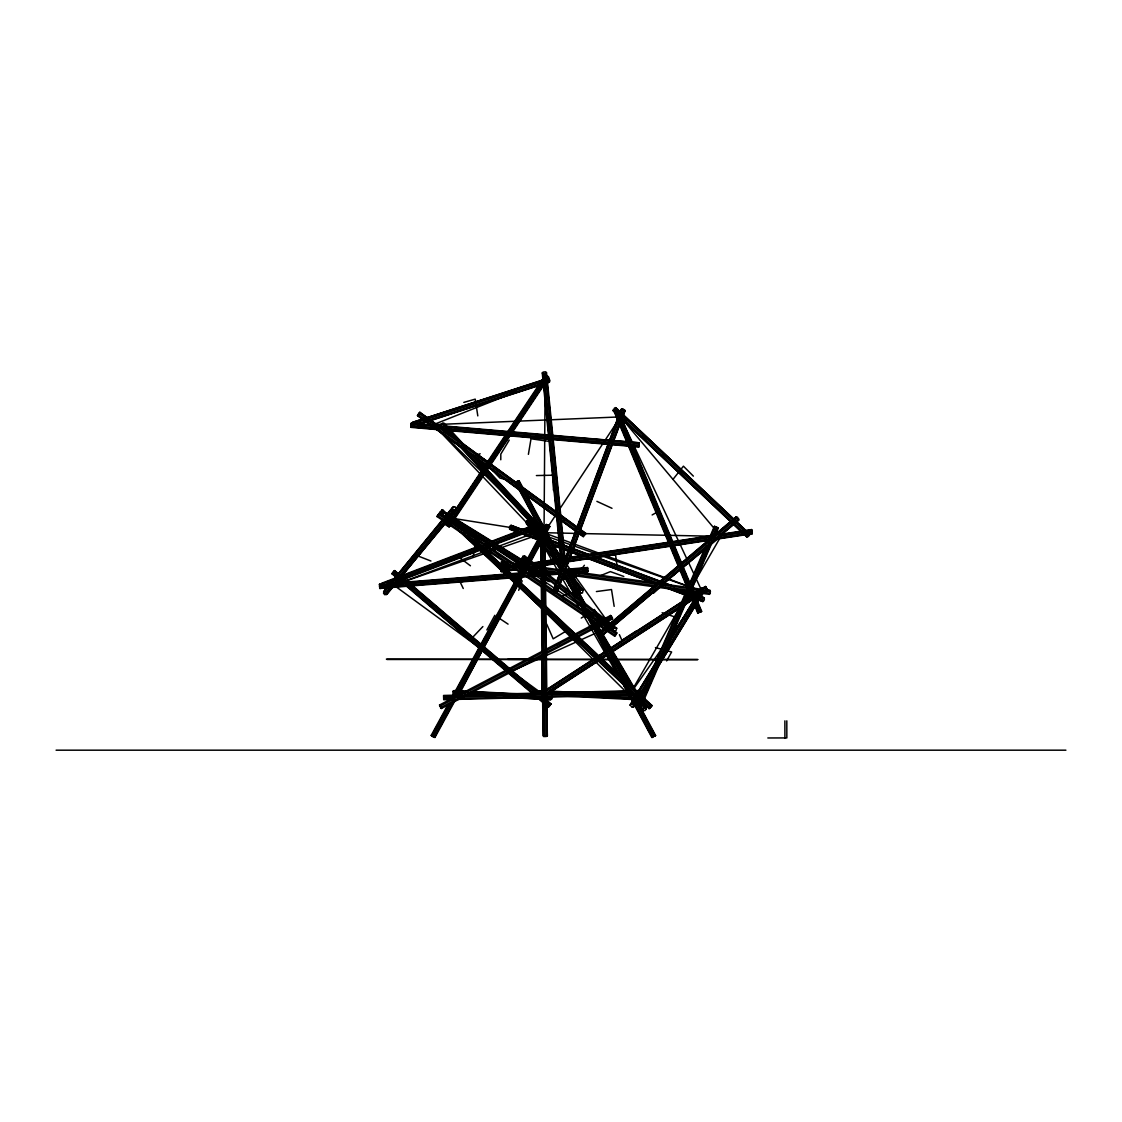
<?xml version="1.0" encoding="UTF-8"?>
<svg xmlns="http://www.w3.org/2000/svg" width="1122" height="1122" viewBox="0 0 1122 1122"><rect width="100%" height="100%" fill="white"/><g stroke="black" fill="none" stroke-linecap="round" stroke-linejoin="round"><path stroke-width="1.5" d="M553.384 490.118L553.441 475.195L536.386 475.56M500.777 459.782L500.819 454.059L509.248 440.076M544.058 529.289L545.096 385.547M543.707 630.704L543.777 622.093M449.501 431.044L449.543 428.548M419.6 424.621L419.726 421.928M438.716 429.754L410.89 427.342L410.792 426.556L411.311 423.12L432.18 424.915M410.89 427.342L411.311 423.12M612.654 444.775L638.741 447.033L639.26 443.583L639.161 442.797L552.192 435.28M396.052 577.283L392.083 573.889L392.924 572.122L394.762 570.593L398.731 573.987M392.083 573.889L394.762 570.593M545.671 699.315L550.958 703.831L548.279 707.126L545.671 704.293M446.318 521.674L387.216 594.029L384.509 594.52L383.598 591.785L442.699 519.43M387.216 594.029L387.328 592.556L399.362 577.816M448.071 514.199L452.447 508.841L452.559 507.368L455.266 506.878L456.177 509.612L450.693 516.316M540.131 535.573L534.956 525.222L537.648 523.89L541.169 529.907M641.77 700.661L646.188 708.192L644.912 710.605L642.359 710.086L637.184 699.735M517.046 533.848L517.326 531.253M511.45 567.115L501.057 565.67L502.726 562.935L501.492 561.757L500.622 564.52L505.812 565.236M708.823 594.337L710.31 593.215L710.058 590.438L705.794 589.934M714.153 539.556L752.203 533.763L751.6 529.57L744.685 530.622M752.203 533.763L751.6 529.57M548.083 378.226L412.658 422.321L412.433 423.793L546.863 380.33L548.083 378.226L549.948 380.302L548.742 382.392L417.622 424.803M615.641 413.036L613.103 410.638L615.613 407.623L749.706 534.072L748.472 536.54L746.425 536.625L619.456 416.641M615.151 410.554L616.385 408.085M746.425 536.625L747.659 534.156L749.706 534.072M473.077 557.339L475.069 545.306M528.392 454.354L531.015 438.786L547.887 441.198M443.499 516.415L439.67 512.838L442.517 509.683L447.622 514.465M439.67 512.838L442.517 509.683M457.552 529.556L649.119 708.655L651.952 705.5L478.267 543.118M649.119 708.655L651.952 705.5M534.928 536.498L535.559 533.792M468.126 691.306L454.13 690.605L452.895 691.39L453.134 694.392L459.711 695.107M454.466 694.855L456.107 692.498L454.13 690.605M570.579 577.409L571.659 573.384M503.469 697.295L550.72 699.665L552.375 697.309L551.715 695.878M682.891 601.574L677.562 617.801L662.12 612.766M449.305 519.963L443.358 516.288L443.302 513.511L445.883 512.852L526.148 562.417M443.358 516.288L445.925 515.629L445.883 512.852M509.136 578.096L379.839 588.461L379.545 584.197L383.037 583.931M379.839 588.461L387.02 587.353M575.53 572.781L587.76 571.799L587.465 567.55L566.498 569.233M587.76 571.799L587.465 567.55M423.092 419.628L417.468 415.533L419.726 412.307L427.159 417.594M419.768 413.513L420.147 412.461M583.131 536.512L585.81 533.441L583.131 536.512L560.663 520.117M518.687 590.312L522.151 580.93L508.14 571.575M553.006 591.336L555.46 584.786M556.68 581.519L575.642 530.79M576.876 527.522L617.857 417.903M619.695 412.994L621.546 408.997L624.435 409.74L625.01 410.764L623.173 415.673M617.871 418.815L553.637 590.607L556.526 591.35L556.47 593.103L619.498 424.579M619.709 413.906L621.546 408.997M553.581 592.36L556.035 585.81M557.255 582.542L565.207 561.28L520.215 568.279M566.428 557.999L576.217 531.828M577.451 528.546L617.829 420.568M555.081 590.621L556.919 585.712M558.139 582.444L577.115 531.716M578.335 528.448L618.713 420.47M621.167 413.92L623.005 409.011M556.526 591.35L578.545 532.459M579.765 529.177L619.54 422.826M620.761 419.558L624.435 409.74M622.556 416.402L625.01 410.764M557.101 592.388L620.115 423.864M637.17 699.735L635.389 697.589L637.24 695.472L639.021 697.618L637.17 699.735L565.993 696.173M647.254 684.56L633.621 706.888L632.233 707.197L630.087 705.135L636.034 695.051M633.621 706.888L638.656 698.291M700.998 589.036L701.488 587.872L704.321 588.293M640.942 696.117L704.7 548.756M708.164 540.748L714.405 526.33L718.318 528.027L714.854 536.036M640.886 697.94L706.72 545.783M708.669 541.014L715.037 526.569M638.839 706.551L640.213 703.34M642.303 698.543L709.525 543.174M711.6 538.364L716.453 527.158L718.318 528.027M643.523 699.174L712.274 540.58M713.648 537.382L717.814 527.761M640.003 709.02L641.391 705.822M644.154 699.413L712.779 540.846M437.033 516.555L439.459 513.315L437.033 516.555L614.674 636.216L615.501 635.29L616.834 632.934L439.193 513.273M616.834 632.934L614.674 636.216M449.473 435.406L441.17 426.486L441.311 423.821L444.06 423.345L466.598 447.552M441.17 426.486L443.919 426.009L444.06 423.345M539.458 540.397L510.061 529.374L509.374 527.494L511.001 525.32L535.503 534.507M702.793 601.602L702.12 599.723L703.746 597.549L704.42 599.428L702.793 601.602L696.271 599.162M410.961 562.949L415.07 554.843L430.932 561.014M639.161 442.797L551.954 435.743M522.109 574.52L458.786 695.079L465.139 692.218M523.736 571.435L539.977 540.524M486.864 629.947L494.83 615.305M455.097 700.479L434.971 737.42L432.882 736.817L431.213 735.387L447.987 704.602M452.18 696.902L520.117 572.234M524.311 564.534L541.085 533.749M543.595 529.135L546.119 524.507L549.864 526.555L545.671 534.254M431.619 735.976L449.221 703.648M452.881 696.902L521.351 571.28M524.703 565.123L541.477 534.338M543.988 529.724L546.821 524.521M431.213 735.387L433.302 735.99L450.918 703.662M457.636 691.348L516.33 583.608M518.013 580.523L541.491 537.424M544.857 531.267L548.209 525.11M434.27 737.42L454.396 700.479M456.373 696.804L517.607 584.45M518.967 581.953L527.354 566.568M528.504 564.436L541.085 541.351M549.471 525.952L545.811 532.712L580.803 533.539M460.132 691.25L523.862 574.268M525.545 571.182L528.055 566.568M529.738 563.496L541.477 541.94M666.622 660.914L671.629 651.98L666.763 650.662M585.782 695.079L629.274 695.079L631.013 692.05M632.766 689.034L720.899 536.386L612.317 625.164M637.857 692.064L656.945 660.816M666.945 644.435L693.298 601.28M630.087 705.135L633.734 699.174M638.278 691.741L657.366 660.479M668.263 642.625L693.719 600.943M630.578 703.971L631.967 703.676L635.599 697.716M638.32 693.256L653.775 667.955M664.687 650.087L693.775 602.458M698.459 596.778L700.268 593.804M634.112 705.724L633.425 704.392L637.058 698.445M638.867 695.472L648.867 679.091M661.601 658.249L697.954 598.713M699.777 595.74L701.601 592.767M632.233 707.197L636.777 699.749M660.423 661.054L663.144 656.58M665.865 652.12L667.688 649.147M670.409 644.673L677.688 632.766M679.511 629.793L682.232 625.333M684.953 620.859L687.688 616.399M690.409 611.925L692.232 608.951M699.497 597.044L701.32 594.071M640.466 695.303L646.833 684.883M656.833 668.516L695.009 606.006M700.465 597.072L703.185 592.612M654.519 672.653L695.43 605.67M697.253 602.696L699.062 599.723M700.885 596.736L703.606 592.276M547.859 527.003L555.502 515.405M559.317 509.612L617.619 421.241M608.615 629.835L610.971 626.272L452.937 519.865M544.1 384.79L449.361 526.779L447.299 525.98L445.813 524.395L538.616 385.309M541.519 380.961L543.455 378.072M446.121 525.026L540.313 383.934M541.842 381.592L544.17 378.142M449.361 526.779L447.874 525.194L541.645 384.65M545.516 378.857L547.452 375.968L546.105 375.239M448.632 526.709L544.745 382.714M543.16 383.163L450.034 517.915L449.866 514.002M527.354 562.978L522.179 559.065L523.006 556.274L525.517 556.54M613.257 629.302L614.197 627.955L616.721 628.222L615.894 630.999L613.369 630.746L613.257 629.302L532.95 566.175M539.163 540.187L526.4 523.651L527.06 520.79L529.935 521.281L541.645 536.428M583.117 590.158L580.242 589.667L579.569 592.542L582.444 593.033L583.117 590.158L571.421 575.011M633.257 689.399L662.176 648.193M670.143 636.833L694.069 602.724M696.061 599.891L700.044 594.211M576.736 575.46L574.815 578.012L573.146 575.081M582.5 567.816L584.422 565.264M443.555 432.068L446.177 428.73M672.99 479.375L683.424 466.177L693.368 476.135M447.075 514.072L452.559 507.368M442.769 519.963L383.598 591.785M447.159 514.605L453.723 506.569M383.5 593.258L443.695 519.556M384.509 594.52L446.893 518.14M449.081 515.461L453.456 510.103L456.177 509.612M402.658 573.805L404.846 571.126M407.034 568.447L444.242 522.88M451.9 513.511L456.275 508.154M386.052 594.842L454.999 510.426M406.683 585.74L479.487 647.843L393.906 585.193L448.912 519.262M541.028 530.608L515.391 482.769L517.27 481.324L519.177 480.833L563.833 564.184M515.391 482.769L519.177 480.833M631.153 698.852L651.826 737.434L655.613 735.499L636.595 700.002M651.826 737.434L655.613 735.499M391.746 583.987L383.598 587.101L381.41 585.586L382.153 583.075L395.196 578.096M383.598 587.101L384.355 584.59L382.153 583.075M560.86 559.219L542.263 372.981L544.493 371.817L546.526 372.742L565.109 558.98M542.263 372.981L544.296 373.907L546.526 372.742M563.468 577.592L563.328 579.064L567.031 578.125M471.324 638.755L482.881 626.567M541.085 566.47L540.65 529.836L542.936 528.827L544.913 529.963L545.278 561.351M540.65 529.836L542.641 530.972L544.913 529.963M546.849 695.668L547.326 735.78L543.581 736.453L543.791 734.924M641.419 704.265L644.393 701.334M642.471 708.753L645.178 707.421L646.188 708.192M653.369 593.328L664.505 583.328L659.904 585.516M530.818 525.895L534.03 523.09M733.031 519.402L736.565 516.765L738.795 519.963L601.21 636.483L599.092 636.188L598.11 633.65L607.465 625.739M610.144 623.467L730.352 521.66M598.11 633.65L604.323 628.755M606.988 626.497L731.221 521.295M733.886 519.023L736.565 516.765M598.166 634.856L604.842 629.204M611.518 623.552L646.244 594.127M648.923 591.869L652.934 588.475M655.599 586.217L660.942 581.687M663.607 579.429L667.618 576.035M670.297 573.777L674.294 570.383M678.305 566.989L680.984 564.717M684.981 561.323L688.992 557.929M693.003 554.534L695.668 552.276M598.98 633.285L600.242 633.958L608.25 627.17M610.929 624.912L737.827 517.438M601.21 636.483L601.168 635.29L733.409 523.287M736.074 521.029L738.753 518.771M600.354 636.861L607.03 631.209M609.709 628.937L738.795 519.963M510.061 529.374L511.015 528.672M544.436 578.714L548.896 581.462L551.463 580.803M439.529 705.023L610.578 615.487L612.346 617.647L612.486 618.951L441.423 708.473L439.529 705.023L441.114 705.345M441.423 708.473L441.9 706.776M610.578 615.487L610.901 618.615L612.486 618.951M581.266 618.082L585.642 615.207M561.589 683.55L558.658 685.472L563.048 682.653M539.43 694.252L595.277 658.011M598.208 656.104L607.03 650.381M609.961 648.474L683.452 600.789M687.856 597.928L690.787 596.02M693.733 594.113L705.486 586.483L707.673 589.99L697.393 596.666M540.93 693.536L595.305 658.249M598.236 656.342L607.058 650.62M610.003 648.712L682.008 601.981M687.884 598.166L690.829 596.259M693.761 594.351L705.486 586.483M541.505 694.097L595.88 658.81M598.811 656.903L606.161 652.134M610.578 649.273L682.583 602.542M685.528 600.635L691.404 596.82M694.336 594.912L706.103 587.283M545.334 693.536L596.778 660.157M599.709 658.249L607.058 653.481M611.462 650.62L680.535 605.796M684.953 602.935L692.302 598.166M696.706 595.305L706.986 588.629M542.473 696.005L539.542 697.912L540.145 698.711L544.549 695.85M549.822 691.236L555.699 687.421M568.924 678.838L574.801 675.023M579.218 672.162L585.095 668.347M588.026 666.44L593.917 662.625M601.266 657.857L604.197 655.949M617.423 647.366L623.299 643.551M627.717 640.69L632.121 637.829M637.997 634.014L651.223 625.431M657.099 621.616L664.448 616.848M667.394 614.94L670.325 613.033M686.496 602.542L690.9 599.681M698.249 594.912L702.667 592.051M540.145 698.711L543.048 696.566M547.466 693.705L607.717 654.603M612.121 651.742L681.194 606.918M684.125 605.01L692.947 599.288M697.365 596.427L707.645 589.751M547.494 693.943L607.745 654.841M612.149 651.98L679.75 608.11M684.168 605.249L692.975 599.527M636.23 631.027L621.911 640.297L619.4 634.673M566.834 630.634L553.188 638.839L546.652 624M626.707 441.886L613.986 411.213L617.927 409.572L631.321 441.858M689.679 593.622L697.716 613.005L701.657 611.35L691.615 587.143M697.716 613.005L701.657 611.35M652.148 514.942L658.081 511.604L651.363 495.91M550.958 703.831L550.215 704.223L546.246 700.829M636.244 703.873L640.031 701.881M557.325 644.575L560.425 642.962M599.162 622.696L605.361 619.456M608.461 617.843L611.56 616.216M439.656 706.313L610.116 617.184M609.246 619.274L612.346 617.647M440.441 707.744L610.901 618.615M575.796 591.028L579.583 589.064M537.031 531.674L539.598 530.468M543.511 690.787L535.264 691.054L543.946 691.489M509.514 672.148L604.632 629.147M607.801 627.703L610.971 626.272M620.34 417.777L622.584 416.767M599.905 575.909L610.382 571.617L623.804 576.456M433.415 424.663L515.994 391.873M613.986 411.213L617.927 409.572M544.016 536.835L546.302 535.965M401.718 575.614L476.668 546.975M484.816 543.875L488.07 542.627M491.338 541.379L517.41 531.421M520.664 530.173L538.588 523.329M381.326 584.015L395.996 578.419M401.325 576.47L477.916 547.213M483.989 544.815L489.318 542.866M492.137 541.702L518.659 531.66M521.912 530.411L534.956 525.433M384.355 584.59L392.49 581.477M402.279 577.746L478.856 548.49M485.377 546.007L490.272 544.128M493.526 542.894L521.225 532.305M524.479 531.071L531.001 528.574M532.796 527.831L536.05 526.583M382.35 586.862L390.947 583.664M395.842 581.799L400.722 579.934M403.976 578.686L480.567 549.429M487.088 546.947L491.969 545.082M494.788 543.918L522.936 533.259M526.19 532.01L532.712 529.514M395.014 582.739L399.895 580.873M403.163 579.625L481.366 549.752M484.634 548.504L492.782 545.404M496.036 544.156L523.736 533.567M527.003 532.333L531.884 530.454M693.087 605.557L696.425 604.295M405.323 580.944L486.906 550.622M490.174 549.415L495.068 547.592M498.336 546.386L535.867 532.431L540.762 532.655M393.906 585.193L484.634 553.525M487.944 552.375L491.24 551.225M494.536 550.075L497.845 548.91M501.141 547.76L540.734 533.946M480.16 453.765L476.289 455.055L488.028 461.675M412.658 422.321L547.087 378.843M443.05 413.177L414.831 422.307L413.653 421.704M453.008 409.965L481.226 400.835M487.86 398.689L519.388 388.493M526.036 386.347L549.275 378.829M545.082 381.382L548.406 380.316M416.43 424.2L547.55 381.789L548.742 382.392M418.618 424.186L549.738 381.775M524.703 559.331L522.179 559.065M561.968 596.091L568.63 594.085M571.954 593.089L576.946 591.589L568.798 585.179M463.793 402.419L475.223 399.137L477.804 415.897M465.237 555.166L470.146 553.833M476.808 579.008L460.104 581.911L463.26 588.503M502.544 567.536L512.922 565.951M516.372 565.418L566.54 557.774M569.99 557.255L710.086 535.895M720.464 534.324L741.221 531.155M502.488 567.942L512.866 566.372M516.33 565.839L566.484 558.195M569.948 557.676L710.044 536.316M720.422 534.731L751.558 529.991M502.754 568.335L511.408 567.017M518.322 565.965L544.268 562.01M547.732 561.477L566.75 558.588M570.214 558.055L573.679 557.522M577.129 557.003L625.557 549.626M629.021 549.093L654.968 545.138M658.432 544.619L661.882 544.086M665.346 543.553L684.364 540.664M687.828 540.131L691.292 539.612M694.742 539.079L710.31 536.709M724.153 534.591L741.446 531.954M744.91 531.435L751.824 530.383M501.296 570.158L501.408 571.982L500.917 569.611L710.198 537.718M718.851 536.4L751.712 531.393M746.901 532.726L752.091 531.94M501.183 571.168L515.026 569.064M568.644 560.888L710.464 539.275M715.654 538.49L745.05 534.002M748.514 533.483L751.978 532.95M506.639 570.775L515.293 569.457M520.482 568.658L563.721 562.066M568.91 561.28L709.006 539.934M715.92 538.869L743.591 534.661M747.056 534.128L752.245 533.343M506.597 571.182L516.976 569.611M520.426 569.078L708.964 540.355M596.399 591.56L611.504 589.541L614.169 606.357M598.587 556.933L615.515 554.689L617.563 569.429M544.016 694.266L561.014 692.709M393.513 583.089L507.088 573.987M510.58 573.707L519.318 573.005M526.302 572.458L535.04 571.757M557.76 569.934L561.252 569.653M379.348 584.744L382.84 584.464M395.084 583.482L506.906 574.52M510.398 574.24L520.874 573.412M526.12 572.991L536.597 572.15M557.564 570.467L561.07 570.186M566.301 569.766L587.269 568.097M395.547 583.65L402.532 583.089M406.024 582.809L416.5 581.981M420.007 581.701L444.466 579.737M447.959 579.457L472.418 577.493M475.91 577.213L500.37 575.263M510.861 574.422L519.598 573.721M566.764 569.948L587.732 568.265M379.362 586.203L389.839 585.361M393.345 585.081L506.906 575.993M512.151 575.572L520.889 574.871M529.626 574.169L536.611 573.608M545.348 572.921L554.408 572.332M587.283 569.555L566.315 571.238L565.979 567.69M379.559 587.746L388.296 587.044M391.788 586.764L510.608 577.255M514.1 576.974L526.33 575.993M529.822 575.712L538.56 575.011M547.298 574.31L561.266 573.188M573.496 572.22L587.479 571.098M392.251 586.946L509.318 577.564M514.563 577.143L518.055 576.862M521.548 576.582L526.793 576.161M532.038 575.754L540.762 575.053M547.76 574.492L559.99 573.51M579.204 571.968L587.942 571.266M514.367 577.676L517.873 577.395M521.365 577.129L528.35 576.568M531.842 576.287L540.58 575.586M547.564 575.025L559.794 574.043M435.168 424.593L515.587 421.255M519.079 421.101L616.988 417.033M461.058 695.023L443.583 695.458L443.695 699.721L452.432 699.497M466.303 694.883L630.62 690.773M635.865 690.647L639.358 690.563L639.47 694.827M443.597 696.047L459.333 695.724M464.578 695.514L630.634 691.362M635.879 691.306L639.372 691.152M443.639 697.533L457.622 697.183M461.114 697.099L632.415 692.821M635.922 692.723L639.414 692.639M443.681 699.132L452.418 698.838M457.664 698.782L639.456 694.167M457.678 699.371L635.964 694.911M501.239 694.981L504.634 694.967M767.827 737.967L786.845 737.925L786.817 720.843M507.747 659.371L541.912 659.371L541.912 693.536M386.922 659.484L472.544 659.484M476.037 659.484L493.512 659.498M497.004 659.498L528.448 659.498M533.693 659.498L542.431 659.498L542.431 691.951M545.923 659.498L594.842 659.498M601.841 659.498L610.578 659.512M615.81 659.512L657.744 659.512M661.237 659.512L697.94 659.512M465.756 695.079L528.378 695.079M56.1 750.183L1065.9 750.183M386.375 659.105L697.449 659.638M549.864 526.555L546.119 524.507M584.31 533.609L710.38 536.176M709.258 590.424L710.058 590.438M550.453 691.124L585.165 692.863M626.833 694.953L637.24 695.472M550.004 691.671L572.557 692.807M615.108 695.037L638.516 696.103M536.442 692.639L541.645 692.905M585.039 695.065L635.389 697.589M578.601 696.243L638.46 699.118M473.386 691.573L520.636 693.929M455.462 691.068L467.706 691.671M471.212 691.853L513.217 693.957M452.895 691.39L463.4 691.909M472.152 692.344L482.642 692.877M489.641 693.228L503.652 693.929M456.107 692.498L463.106 692.849M468.365 693.115L505.11 694.953M541.87 696.79L552.375 697.309M459.543 692.989L464.788 693.256M459.473 693.298L462.979 693.48M455.7 694.069L460.946 694.336M467.944 694.672L476.696 695.121M520.454 697.309L543.202 698.445M546.709 698.613L551.954 698.88M453.134 694.392L461.885 694.827M512.628 697.365L550.72 699.665M435.659 425.224L440.876 425.673M446.093 426.122L508.715 431.535M512.193 431.83L548.714 434.985M411.087 423.569L430.217 425.224M435.434 425.673L440.651 426.122M445.869 426.57L508.476 431.984M511.955 432.293L548.476 435.448M411.423 423.892L432.293 425.701M437.51 426.15L442.727 426.598M446.205 426.907L548.826 435.771M552.305 436.065L639.26 443.583M447.622 428.38L451.1 428.688M411.339 425.462L433.948 427.412M439.165 427.861L442.643 428.169M447.86 428.618L507.004 433.723M510.482 434.032L548.742 437.328M552.22 437.636L639.189 445.154M410.792 426.556L424.705 427.763M428.183 428.057L436.879 428.814M454.27 430.315L476.878 432.265M480.356 432.573L489.052 433.316M492.53 433.625L502.965 434.523M509.921 435.126L515.138 435.574M518.616 435.883L529.051 436.781M532.529 437.075L541.225 437.832M544.703 438.127L549.92 438.59M558.63 439.333L593.412 442.334M596.89 442.643L609.064 443.695M612.542 443.989L619.498 444.593M622.976 444.901L638.628 446.247L638.741 447.033M411.129 426.893L438.954 429.291M449.389 430.189L506.779 435.154M510.258 435.448L548.532 438.758M552.01 439.067L609.4 444.017M612.878 444.326L638.965 446.57M445.672 430.343L506.555 435.602M510.033 435.911L609.176 444.48M445.813 524.395L447.874 525.194M501.492 561.757L505.756 562.248M511.87 563.188L524.801 564.885M537.845 566.778L562.08 570.116M566.344 570.607L659.848 583.51M662.513 583.973L687.548 587.325M691.012 587.802L703.129 589.485M502.726 562.935L507.915 563.651M513.119 564.366L520.033 565.32M537.354 567.704L561.589 571.056M566.792 571.771L656.819 584.183M662.008 584.899L687.982 588.489M691.447 588.966L700.1 590.158M703.564 590.635L710.492 591.589M502.544 564.548L511.211 565.754M526.793 567.9L535.446 569.092M540.636 569.808L559.682 572.43M568.335 573.637L656.636 585.81M660.101 586.287L687.8 590.116M691.264 590.593L710.31 593.215M525.292 569.022L564.184 574.296M567.648 574.773L655.15 586.932M658.614 587.409L688.052 591.476M692.302 591.967L697.505 592.682M700.17 593.145L709.623 594.351M453.442 518.448L540.608 532.249M493.666 693.466L499.725 694.686M507.663 480.048L499.935 478.056L492.782 470.651M655.43 647.59L661.91 649.343M541.281 697.071L543.595 697.884M537.508 533.02L540.804 534.184M547.382 536.512L558.896 540.608M562.192 541.772L570.411 544.689M573.707 545.853L595.095 553.441M601.673 555.769L664.196 577.942M667.492 579.106L687.239 586.119M692.176 587.858L697.113 589.611M547.298 534.002L558.7 538.223M561.954 539.43L601.041 553.931M605.936 555.741L664.575 577.479M667.828 578.686L687.379 585.936M692.274 587.746L700.409 590.761M417.468 415.533L521.772 491.548M550.201 540.005L560.004 543.679M563.272 544.913L569.808 547.354M573.076 548.574L589.401 554.703M595.936 557.143L674.336 586.525M693.943 593.875L703.746 597.549M511.001 525.32L536.176 534.998M550.888 540.495L559.051 543.567M562.318 544.787L588.447 554.577M594.983 557.031L660.311 581.519M663.579 582.739L673.382 586.413M694.616 594.365L704.42 598.04M510.047 526.022L536.176 535.811M550.888 541.323L568.854 548.055M572.122 549.275L586.82 554.787M593.356 557.241L668.488 585.389M679.918 589.681L686.454 592.121M694.616 595.193L702.779 598.25M509.374 527.494L538.77 538.518M551.842 543.413L560.004 546.47M563.272 547.69L584.506 555.656M591.042 558.097L659.652 583.805M672.709 588.713L685.78 593.608M689.048 594.828L702.12 599.723M514.283 529.907L525.713 534.184M532.249 536.639L537.143 538.476M574.716 552.557L579.611 554.394M589.415 558.055L597.577 561.126M604.113 563.567L615.557 567.858M622.079 570.299L633.523 574.59M640.045 577.031L651.489 581.322M674.35 589.892L684.154 593.566M695.584 597.844L703.746 600.901M509.388 528.883L538.784 539.906M551.856 544.801L560.018 547.859M563.286 549.093L581.252 555.825M587.788 558.265L656.384 583.973M666.188 587.648L685.78 594.997M689.048 596.217L692.316 597.437M695.584 598.671L702.12 601.112M552.529 545.292L560.691 548.349M563.959 549.584L568.868 551.407M572.122 552.641L580.298 555.699M586.834 558.153L652.163 582.627M665.234 587.521L693.003 597.928M539.528 541.056L541.8 541.898M712.975 535.012L715.135 535.909M640.718 691.32L644.617 692.989M449.095 517.34L452.194 518.673M716.257 527.2L714.405 526.33M596.89 501.352L611.995 508.308M631.967 703.676L633.425 704.392M536.568 690.437L537.845 691.068M613.103 410.638L613.874 411.115M444.578 512.6L450.525 516.274M453.498 518.112L526.344 563.09M446.43 514.1L450.89 516.863M453.863 518.687L525.222 562.753M535.629 569.177L538.602 571.014M445.925 515.629L450.385 518.378M453.358 520.215L526.204 565.193M533.637 569.794L541.07 574.38M545.53 577.129L548.504 578.966M442.797 515.026L448.744 518.701M453.204 521.464L521.59 563.679M530.51 569.191L540.916 575.614M545.376 578.377L548.896 581.462M444.649 516.527L523.441 565.179M527.901 567.942L541.281 576.203M544.254 578.04L550.201 581.715M452.278 521.8L522.137 564.941M528.083 568.616L541.463 576.876M526.4 523.651L527.691 524.493M498.799 617.956L508.07 624.127M433.302 735.99L434.971 737.42M453.442 524.03L459.207 527.929M464.985 531.814L469.305 534.731L456.556 522.824M475.069 538.616L479.403 541.533M486.611 546.4L490.931 549.317M496.709 553.202L501.029 556.119M508.238 560.986L511.127 562.935M518.336 567.802L521.225 569.738M539.962 582.388L545.741 586.273M551.505 590.158L555.825 593.075M561.603 596.974L565.923 599.891M583.23 611.56L590.438 616.413M594.758 619.33L600.536 623.229M604.856 626.146L610.62 630.031M438.365 514.213L615.74 633.818M437.468 515.573L447.566 522.375M450.441 524.325L614.842 635.178M451.619 511.856L455.139 514.269M431.367 420.666L517.018 483.203M521.225 486.289L557.732 512.936M560.537 514.984L585.81 533.441M419.726 412.307L426.753 417.44M430.96 420.512L516.597 483.049M520.818 486.135L557.311 512.782M560.13 514.844L585.389 533.287M423.976 416.585L426.795 418.632M431.002 421.718L436.612 425.813M445.041 431.97L449.249 435.041M461.885 444.27L466.093 447.341M477.327 455.546L482.951 459.655M494.171 467.86L499.795 471.955M509.626 479.136L515.236 483.231M523.665 489.388L533.483 496.555M543.314 503.736L548.924 507.845M560.159 516.036L565.783 520.145M575.6 527.326L578.405 529.374M581.224 531.421L585.432 534.493M418.787 413.148L487.565 463.386M490.384 465.434L518.462 485.938M521.267 487.986L557.774 514.647M560.579 516.695L584.436 534.128M524.1 490.889L526.905 492.937M525.531 492.768L528.336 494.816M417.847 414.481L423.457 418.576M427.664 421.662L520.327 489.332M523.133 491.38L556.835 515.98M559.64 518.027L583.51 535.46M525.98 494.634L556.863 517.186M561.084 520.257L583.538 536.667M425.897 421.676L486.261 465.77M489.066 467.818L521.365 491.408M525.573 494.479L557.858 518.055M482.292 649.89L508.953 669.399M542.627 694.055L511.758 671.461L538.294 694.055M458.702 556.947L470.427 565.783M534.843 526.555L541.141 536.344M524.437 555.839L535.054 564.029M536.681 565.46L616.721 628.222M541.968 570.832L544.689 572.963M563.749 587.942L570.551 593.286M573.272 595.431L575.993 597.577M593.692 611.476L601.855 617.899M523.006 556.274L532.529 563.763M535.25 565.909L603.299 619.4M606.02 621.532L614.197 627.955M522.067 557.62L526.148 560.832M532.796 567.269L614.463 631.448M528.448 561.393L531.113 563.51M547.452 375.968L548.938 377.539L545.699 375.8M401.381 576.245L409.32 583.019M411.97 585.277L482.123 645.122M484.774 647.38L539.051 693.662M394.734 571.168L407.959 582.458M410.61 584.716L480.763 644.561M483.414 646.819L539.009 694.238M545.629 699.876L550.93 704.392M394.018 571L397.987 574.38M400.638 576.638L408.576 583.412M412.545 586.806L419.165 592.444M421.816 594.702L427.103 599.218M429.754 601.476L441.661 611.644M444.312 613.902L449.613 618.418M452.264 620.676L480.062 644.379M484.031 647.773L509.178 669.217M393.934 572.374L405.841 582.528M408.492 584.786L536.891 694.308M546.162 702.218L550.131 705.598M393.429 572.248L396.066 574.506M392.84 573.496L396.809 576.89M399.46 579.148L403.429 582.528M406.066 584.786L506.667 670.591M509.318 672.849L534.479 694.308M539.766 698.824L543.735 702.204M546.386 704.462L549.037 706.72M392.125 573.328L396.094 576.708M398.745 578.966L402.714 582.36M482.137 650.101L505.966 670.423M508.603 672.681L533.763 694.125M539.051 698.641L543.02 702.035M398.703 579.541L402.672 582.921M406.641 586.315L479.445 648.418M482.095 650.676L532.403 693.578M537.69 698.094L542.992 702.61M545.643 704.868L548.279 707.126M538.644 384.608L540.552 386.248M504.073 568.854L506.625 571.084M442.405 510.201L447.51 514.97M456.444 523.329L466.668 532.88M475.602 541.239L575.221 634.379M577.774 636.763L651.84 706.019M441.788 510.089L446.893 514.872M455.841 523.231L466.051 532.782M481.38 547.115L552.894 613.972M555.446 616.371L569.499 629.498M578.433 637.857L588.657 647.408M592.486 650.984L607.815 665.318M610.368 667.702L651.237 705.92M441.521 511.337L444.074 513.722M451.745 520.889L459.403 528.041M468.337 536.4L650.97 707.155M451.31 520.818L456.416 525.587M452.152 521.94L454.705 524.325M440.399 512.431L444.228 516.008M462.11 532.726L649.834 708.248M439.782 512.333L443.611 515.91M461.493 532.627L649.231 708.15M615.613 407.623L748.935 533.609M616.188 409.306L621.265 414.102M623.818 416.5L627.619 420.105M633.972 426.108L637.773 429.698M642.85 434.509L647.941 439.305M653.018 444.102L656.819 447.706M663.172 453.695L668.249 458.505M672.064 462.096L674.603 464.494M682.218 471.703L688.571 477.692M691.11 480.09L693.648 482.502M701.264 489.697L711.418 499.29M720.31 507.691L729.202 516.092M739.356 525.685L749.51 535.292M614.337 408.17L747.659 534.156M613.299 409.418L615.838 411.83M618.376 414.228L746.607 535.404M620.214 417.103L747.196 537.087M435.911 427.103L481.885 472.053M484.381 474.48L541.547 530.369M452.517 520.37L462.474 530.215M468.701 536.372L629.274 695.079L622.78 682.709M459.669 626.791L465.49 632.78M438.239 429.74L480.426 474.115M482.839 476.654L535.867 532.431M476.093 457.748L537.775 523.988M444.55 424.579L465.911 447.51M473.021 455.153L537.087 523.946M442.713 423.036L461.703 443.414M475.938 458.702L484.241 467.622M486.611 470.174L530.51 517.312M532.88 519.851L537.62 524.956M443.919 426.009L456.963 440.02M465.265 448.94L535.264 524.1M442.517 426.795L449.627 434.438M460.3 445.911L482.853 470.104M485.223 472.657L537.41 528.714M440.68 425.252L446.612 431.619M458.477 444.368L537.957 529.724M456.598 443.05L538.448 530.944M550.215 551.687L554.885 557.129M622.71 419.544L714.195 528.42M716.425 531.085L718.655 533.735M452.447 508.841L453.456 510.103M544.829 540.566L552.276 550.215M528.644 520.44L540.341 535.587M544.591 541.099L555.236 554.885M571.182 575.544L581.827 589.331M539.78 535.208L529.935 521.281M545.096 542.094L550.411 548.995M570.621 575.165L582.318 590.326M527.06 520.79L539.822 537.312M545.138 544.212L556.849 559.359M569.611 575.895L580.242 589.667M526.134 522.123L539.387 539.654M544.212 545.544L561.729 568.573M572.935 582.739L580.873 593.384M544.479 547.073L561.491 569.12M576.385 588.405L579.569 592.542M707.673 589.99L705.528 586.722M541.463 522.95L542.403 524.212M547.073 537.045L609.947 624.856M600.242 633.958L601.168 635.29M547.326 735.78L546.358 696.636M633.495 698.501L634.968 700.745M388.366 582.991L390.61 586.54M550.607 691.054L552.024 693.34M538.658 524.661L540.425 527.663M578.321 592.346L586.245 605.894M589.779 611.911L593.3 617.927M597.703 625.445L636.483 691.643M580.831 597.605L583.482 602.107M589.653 612.64L592.29 617.156M597.577 626.188L601.112 632.205M602.865 635.206L636.356 692.372M640.76 699.89L645.178 707.421M581.743 599.695L583.496 602.696M589.667 613.229L592.318 617.745M597.605 626.763L601.126 632.794M602.893 635.795L634.617 689.946M642.555 703.494L646.076 709.511M536.106 524.128L541.407 533.146M544.927 539.163L548.448 545.18M602.219 636.945L631.293 686.594M638.348 698.627L643.635 707.659M534.956 525.222L541.113 535.755M556.989 562.837L561.393 570.355M565.797 577.872L576.371 595.936M614.267 660.62L616.034 663.621M618.671 668.137L628.376 684.686M633.664 693.719L635.417 696.72M557.003 563.426L561.407 570.944M565.811 578.461L576.385 596.511M579.92 602.528L581.687 605.543M637.198 700.31L643.369 710.843M549.822 552.122L560.397 570.172M564.801 577.704L575.376 595.754M579.793 603.271L584.197 610.789M637.072 701.054L642.359 710.086M539.458 697.351L540.117 698.473M544.591 547.634L551.575 559.794M554.198 564.352L557.69 570.439M561.182 576.512L570.789 593.229M574.282 599.316L579.513 608.433M582.136 612.991L615.305 670.76M620.55 679.876L629.274 695.079M620.929 409.726L621.504 410.75M594.422 609.456L596.792 613.888M599.148 618.306L600.733 621.251M566.301 568.812L586.147 605.852M588.629 610.48L592.767 618.194M595.249 622.836L628.32 684.56M633.285 693.831L634.94 696.916M518.602 480.777L564.086 565.67M565.74 568.756L585.586 605.796M588.068 610.424L591.364 616.595M597.156 627.408L627.745 684.504M632.71 693.775L634.365 696.86M636.02 699.946L655.038 735.443M518.63 481.464L559.976 558.63M565.769 569.429L584.786 604.94M588.924 612.654L591.392 617.282M593.875 621.911L599.667 632.71M602.149 637.352L626.132 682.106M636.875 702.162L655.066 736.13M517.27 481.324L542.894 529.163M544.549 532.249L559.429 560.032M561.084 563.118L562.739 566.203M565.222 570.832L580.93 600.158M585.067 607.886L589.204 615.599M591.673 620.228L623.93 680.423M627.24 686.594L629.708 691.222M633.846 698.936L653.691 735.976M515.924 482.151L541.561 529.991M544.044 534.619L557.269 559.317M558.924 562.403L577.942 597.9M581.252 604.071L586.217 613.341M588.699 617.97L620.115 676.608M624.253 684.336L652.359 736.803M515.952 482.825L541.589 530.678M544.899 536.849L557.297 559.99M558.952 563.09L562.262 569.261M563.917 572.346L577.143 597.044M581.28 604.758L584.59 610.929M587.9 617.1L592.023 624.814M593.678 627.913L618.488 674.21M623.453 683.466L627.577 691.18M631.714 698.908L652.387 737.491M544.324 536.793L556.736 559.934M558.391 563.02L561.687 569.205M564.17 573.833L576.582 596.974M579.878 603.159L584.843 612.416M587.325 617.044L591.462 624.758M593.117 627.843L617.913 674.154M622.878 683.41L627.016 691.124M574.885 591.532L577.311 596.161M582.192 605.431L585.432 611.616M588.685 617.801L619.526 676.538M621.967 420.063L632.345 442.264M633.832 445.434L678.319 540.608M679.806 543.777L687.211 559.64M688.698 562.809L693.887 573.917M696.117 578.672L701.306 589.779M546.863 380.33L547.55 381.789M548.742 697.772L549.387 699.202M633.327 446.696L672.849 541.94M674.196 545.166L690.268 583.917M617.409 409.853L630.816 442.138M632.149 445.378L672.344 542.235M673.691 545.46L689.764 584.197L682.919 567.97M691.769 589.05L701.152 611.644M617.282 409.768L630.676 442.054M632.009 445.28L672.204 542.136M673.551 545.362L680.914 563.118M691.629 588.952L701.012 611.546M616.048 410.456L670.984 542.824M672.316 546.063L680.353 565.432M681.699 568.658L699.791 612.247M614.632 411.017L668.894 541.772L629.232 446.444M670.9 546.624L688.319 588.587M689.651 591.813L698.361 612.808M614.491 410.918L627.885 443.204M670.76 546.526L678.796 565.895M680.142 569.12L688.179 588.489M690.184 593.342L698.221 612.71M628.054 445.111L668.249 541.968M669.582 545.194L678.291 566.189M679.637 569.415L688.347 590.396M379.545 584.197L379.811 584.913M608.166 624.982L608.825 627.31M536.316 564.52L537.017 568.153M523.006 562.978L523.385 565.488M509.065 564.745L509.374 567.311M500.763 568.209L500.917 569.611M545.965 372.041L546.652 378.998M547.003 382.476L564.562 558.279M545.825 373.514L564.254 558.013M544.296 373.907L544.829 379.124M545.166 382.602L562.893 560.144M564.282 574.071L564.801 579.289M542.964 372.195L550.257 445.308M550.607 448.786L552.515 467.93M552.865 471.422L561.547 558.447M542.824 373.682L561.421 559.92M562.809 573.847L563.328 579.064M530.005 526.12L530.131 528.841M735.695 517.144L735.737 518.336M579.19 570.355L579.331 574.436M629.26 694.364L629.33 697.211M545.32 564.843L545.404 571.827M545.446 575.306L545.572 585.782M545.615 589.26L545.811 606.707M545.867 611.939L546.793 690.437M544.394 529.177L544.843 567.55M544.955 576.273L545.054 584.997M545.11 590.228L545.292 605.936M545.376 612.907L545.811 649.54M545.839 653.032L546.274 689.651M544.184 530.706L544.549 562.094M544.591 565.586L544.815 584.772M544.857 588.265L545.068 605.712M545.124 610.943L546.063 691.18M546.119 696.411L546.596 736.523M542.641 530.972L543.062 567.606M543.146 574.59L543.244 583.3M543.286 586.792L543.511 605.978M543.553 609.47L544.507 691.447M544.577 696.692L545.04 736.803M541.589 546.54L541.772 562.248M541.912 574.45L542.024 583.174M542.052 586.666L542.249 602.36M542.305 607.591L542.487 623.299M542.711 642.485L542.81 651.195M542.852 654.687L543.3 693.059M543.343 696.552L543.609 719.23M541.169 530.622L541.533 562.024M541.575 565.502L541.617 568.994M541.688 574.226L541.786 582.949M541.828 586.441L542.024 603.874M542.066 607.367L542.585 650.984M542.627 654.463L543.076 692.835M543.104 696.327L543.581 736.453M541.169 573.454L541.267 582.178M541.309 585.656L541.533 604.842M541.575 608.334L542.08 651.938M542.122 655.43L542.557 692.064M542.599 695.556L543.062 735.667M511.674 525.811L511.688 527.2M784.881 720.857L784.909 737.939"/></g></svg>
